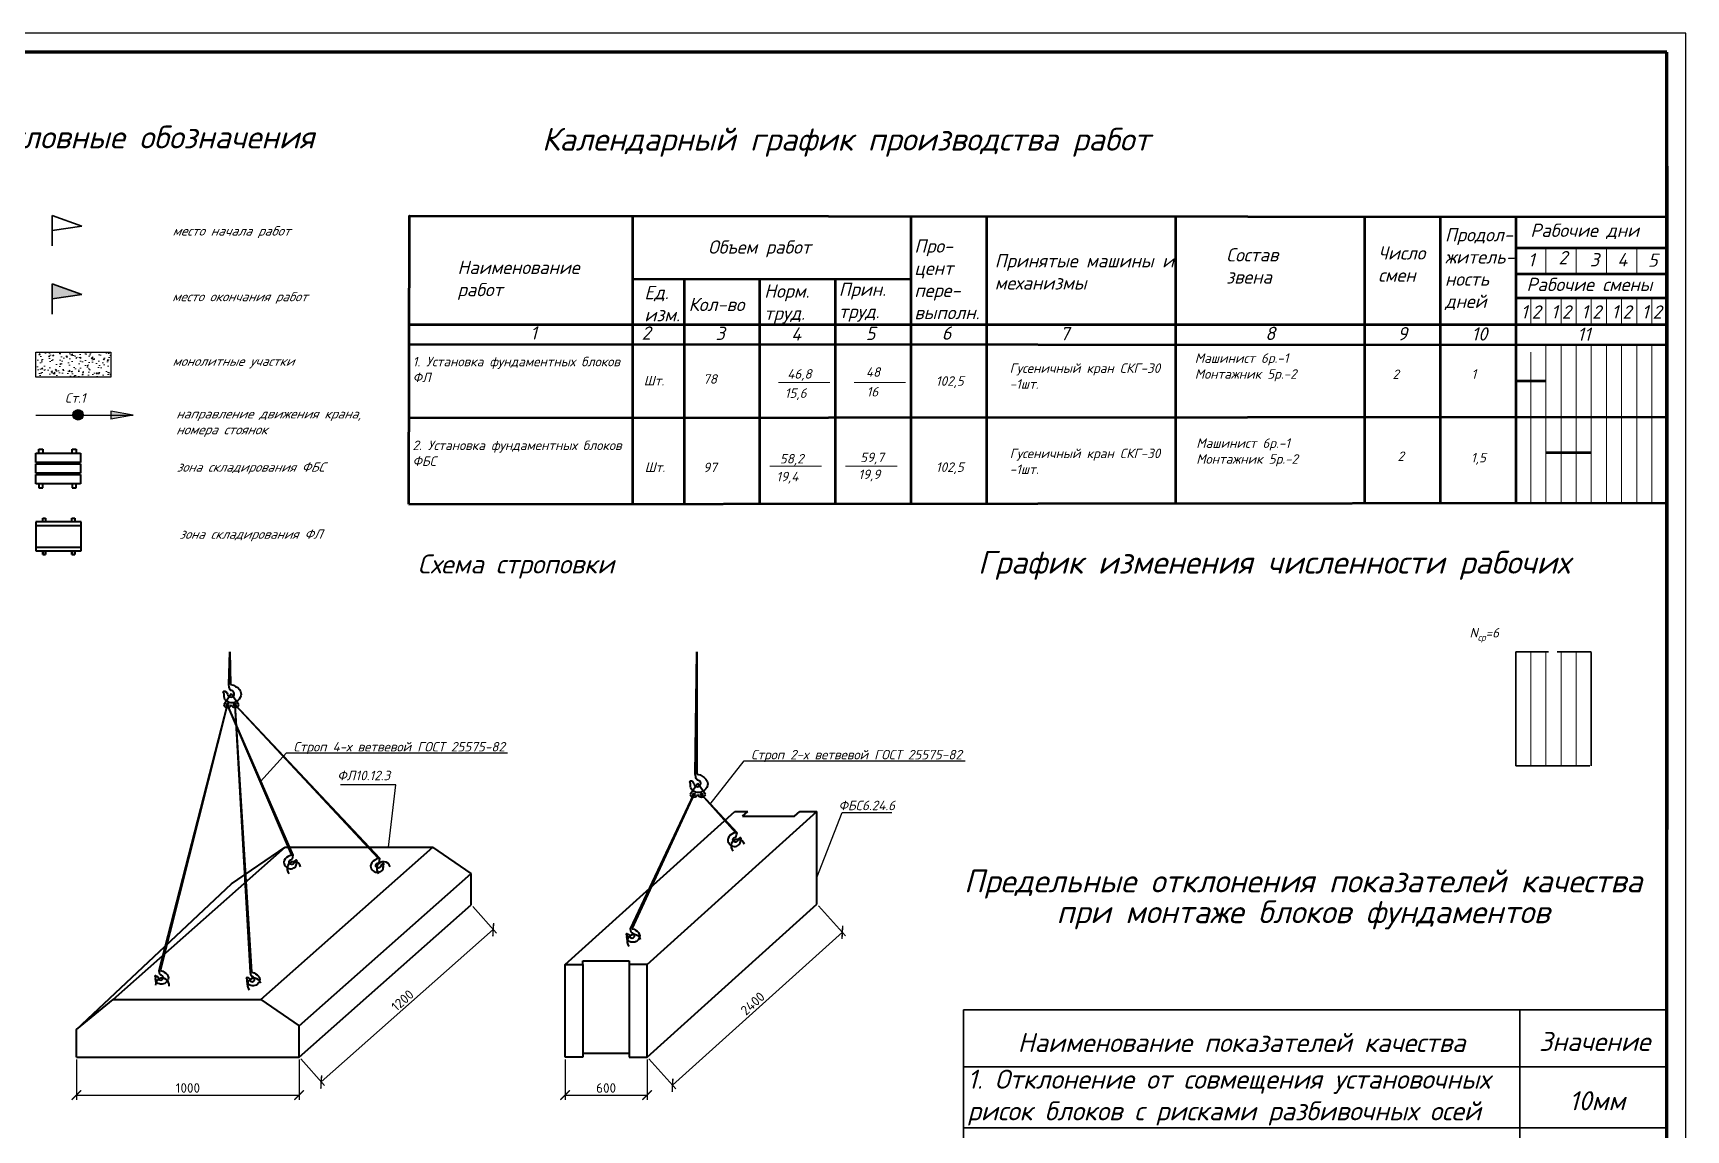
# Model space of a CAD drawing. Header units: millimetres. Extents: x 302528 to 620428, y -80391 to 59551.
# Drawn here: x 483366 to 526839, y 30695 to 59551 of the extents above; entities that cross this region are included whole.
import ezdxf
from ezdxf.enums import TextEntityAlignment as Align

# ---------------------------------------------------------------- set-up
doc = ezdxf.new("R2010")
doc.units = ezdxf.units.MM
doc.header["$MEASUREMENT"] = 0
doc.linetypes.add('ACAD_ISO02W100', pattern=[15, 12, -3])
for name, color, linetype in [('1текст-мое', 2, 'Continuous'), ('1формат-мое', 5, 'Continuous'), ('Layer1', 7, 'Continuous'), ('РАМКА', 7, 'Continuous'), ('Рамка и штамп', 194, 'Continuous')]:
    doc.layers.add(name, color=color, linetype=linetype)
doc.layers.add('PDF _0', color=7, linetype='Continuous', true_color=0xffffff)
for name, color, linetype, lineweight in [('водка', 7, 'Continuous', 50), ('Перегородки', 114, 'Continuous', 30), ('С_ростверк', 152, 'Continuous', 50), ('Слой1', 7, 'Continuous', 20), ('Эксковатор', 1, 'Continuous', 30)]:
    doc.layers.add(name, color=color, linetype=linetype, lineweight=lineweight)
doc.styles.add('ISOCPEUR', font='isocpeur.ttf')
doc.styles.get("Standard").update_dxf_attribs({"font": 'isocpeui.ttf', "height": 300})
doc.styles.add('Италик', font='isocpeui.ttf')
doc.dimstyles.new('1-100', dxfattribs={"dimscale": 100, "dimtxt": 3, "dimasz": 2.5, "dimexe": 1.25, "dimexo": 0.625, "dimtad": 1, "dimdec": 0, "dimrnd": 5, "dimtxsty": 'Standard', "dimblk": 'ARCHTICK', "dimcen": 2.5, "dimadec": 0, "dimazin": 0, "dimtfac": 1, "dimtdec": 0, "dimtmove": 1, "dimatfit": 2, "dimfxl": 1, "dimarcsym": 0})

# ---------------------------------------------------------------- blocks, each defined once
blk = doc.blocks.new('_ArchTick')
at = {"color": 0, "const_width": 0.15}
blk.add_lwpolyline([(-0.5, -0.5), (0.5, 0.5)], dxfattribs=at)
blk = doc.blocks.new('*D344')
at = {"color": 0, "linetype": 'ByBlock', "lineweight": -2, "transparency": 16777216}
for p, q in [((484510, 32549), (484510, 31487)), ((490366, 32549), (490366, 31487)), ((484510, 31612), (490366, 31612))]:
    blk.add_line(p, q, dxfattribs=at)
at = {"layer": 'Defpoints', "color": 0, "linetype": 'ByBlock', "lineweight": 9, "transparency": 16777216}
for p in [(484510, 32612), (490366, 32612), (490366, 31612)]:
    blk.add_point(p, dxfattribs=at)
at = {"color": 0, "linetype": 'ByBlock', "lineweight": -2, "transparency": 16777216, "xscale": 250, "yscale": 250, "zscale": 250, "rotation": 180}
blk.add_blockref('_ArchTick', (484510, 31612), dxfattribs=at)
at = {"color": 0, "linetype": 'ByBlock', "lineweight": -2, "transparency": 16777216, "xscale": 250, "yscale": 250, "zscale": 250}
blk.add_blockref('_ArchTick', (490366, 31612), dxfattribs=at)
at = {"color": 0, "linetype": 'ByBlock', "lineweight": 9, "transparency": 16777216, "insert": (487438, 31800), "char_height": 300, "attachment_point": 5, "style": 'Италик'}
blk.add_mtext('{\\fISOCPEUR|b0|i0|c204|p34;\\H0.83333x;1000}', dxfattribs=at)
blk = doc.blocks.new('*D345')
at = {"color": 0, "linetype": 'ByBlock', "lineweight": -2, "transparency": 16777216}
for p, q in [((494931, 36573), (495552, 35873)), ((490945, 31958), (495469, 35966)), ((490408, 32565), (491028, 31865))]:
    blk.add_line(p, q, dxfattribs=at)
at = {"layer": 'Defpoints', "color": 0, "linetype": 'ByBlock', "lineweight": 9, "transparency": 16777216}
for p in [(494890, 36620), (495469, 35966), (490366, 32612)]:
    blk.add_point(p, dxfattribs=at)
at = {"color": 0, "linetype": 'ByBlock', "lineweight": -2, "transparency": 16777216, "xscale": 250, "yscale": 250, "zscale": 250}
for p, rotation in [((495469, 35966), 41.5417763354136), ((490945, 31958), 221.5417763354136)]:
    blk.add_blockref('_ArchTick', p, dxfattribs=dict(at, rotation=rotation))
at = {"color": 0, "linetype": 'ByBlock', "lineweight": 9, "transparency": 16777216, "insert": (493083, 34103), "char_height": 300, "width": 73704.55, "attachment_point": 5, "rotation": 41.5418, "style": 'Италик'}
blk.add_mtext('{\\fISOCPEUR|b0|i0|c204|p34;\\H0.83333x;1200}', dxfattribs=at)
blk = doc.blocks.new('*D346')
at = {"color": 0, "linetype": 'ByBlock', "lineweight": -2, "transparency": 16777216}
for p, q in [((497359, 32549), (497359, 31487)), ((499516, 32549), (499516, 31487)), ((497359, 31612), (499516, 31612))]:
    blk.add_line(p, q, dxfattribs=at)
at = {"layer": 'Defpoints', "color": 0, "linetype": 'ByBlock', "lineweight": 9, "transparency": 16777216}
for p in [(497359, 32612), (499516, 32612), (499516, 31612)]:
    blk.add_point(p, dxfattribs=at)
at = {"color": 0, "linetype": 'ByBlock', "lineweight": -2, "transparency": 16777216, "xscale": 250, "yscale": 250, "zscale": 250, "rotation": 180}
blk.add_blockref('_ArchTick', (497359, 31612), dxfattribs=at)
at = {"color": 0, "linetype": 'ByBlock', "lineweight": -2, "transparency": 16777216, "xscale": 250, "yscale": 250, "zscale": 250}
blk.add_blockref('_ArchTick', (499516, 31612), dxfattribs=at)
at = {"color": 0, "linetype": 'ByBlock', "lineweight": 9, "transparency": 16777216, "insert": (498438, 31799), "char_height": 300, "attachment_point": 5, "style": 'Италик'}
blk.add_mtext('{\\fISOCPEUR|b0|i0|c204|p34;\\H0.83333x;600}', dxfattribs=at)
blk = doc.blocks.new('*D348')
at = {"color": 0, "linetype": 'ByBlock', "lineweight": -2, "transparency": 16777216}
for p, q in [((504024, 36591), (504735, 35802)), ((500185, 31869), (504651, 35895)), ((499558, 32565), (500269, 31776))]:
    blk.add_line(p, q, dxfattribs=at)
at = {"layer": 'Defpoints', "color": 0, "linetype": 'ByBlock', "lineweight": 9, "transparency": 16777216}
for p in [(503982, 36637), (504651, 35895), (499516, 32612)]:
    blk.add_point(p, dxfattribs=at)
at = {"color": 0, "linetype": 'ByBlock', "lineweight": -2, "transparency": 16777216, "xscale": 250, "yscale": 250, "zscale": 250}
for p, rotation in [((504651, 35895), 42.03102387549054), ((500185, 31869), 222.0310238754906)]:
    blk.add_blockref('_ArchTick', p, dxfattribs=dict(at, rotation=rotation))
at = {"color": 0, "linetype": 'ByBlock', "lineweight": 9, "transparency": 16777216, "insert": (502293, 34021), "char_height": 300, "attachment_point": 5, "rotation": 42.031, "style": 'Италик'}
blk.add_mtext('{\\fISOCPEUR|b0|i0|c204|p34;\\H0.83333x;2400}', dxfattribs=at)

msp = doc.modelspace()

# ---------------------------------------------------------------- hatches: boundary and pattern name
at = {"lineweight": 9, "true_color": 0x2776bb}
h = msp.add_hatch(dxfattribs=at)
h.set_pattern_fill('AR-CONC', color=152, scale=50)
h.set_pattern_definition([(50, (-10028.42, 48756.42), (358.6301, -31.37607), [37.5, -412.5]), (355, (-10028.42, 48756.42), (-69.37567, 376.09607), [30, -330]), (100.451444, (-9998.54, 48753.8), (289.25442, 344.72), [31.8701, -350.57106]), (46.1842, (-10028.42, 48856.4), (533.62067, -82.75964), [56.25, -618.75]), (96.63564, (-9983.96, 48849.5), (467.331, 487.0593), [47.8052, -525.8569]), (351.18416, (-10028.4, 48856.4), (467.331, 487.0593), [45, -495]), (21, (-9978.42, 48831.42), (298.45353, -201.30945), [37.5, -412.5]), (326, (-9978.42, 48831.42), (121.65767, 362.57502), [30, -330]), (71.451445, (-9953.55, 48814.64), (420.1112, 161.26558), [31.8701, -350.57106]), (37.5, (-10028.42, 48756.42), (6.079928, 166.446927), [0, -326, 0, -335, 0, -331.25]), (7.5, (-10028.42, 48756.42), (131.53477, 197.205856), [0, -191, 0, -318.5, 0, -126.25]), (327.5, (-10139.92, 48756.42), (266.911218, -11.277436), [0, -125, 0, -390, 0, -517.5]), (317.5, (-10189.92, 48756.42), (291.59308, 50.05249), [0, -162.5, 0, -259, 0, -367.5])])
h.paths.add_polyline_path([(485409.684, 50501.678), (485409.684, 51159.176), (483435.697, 51159.176), (483435.697, 50501.678)])
h = msp.add_hatch(color=7)
h.paths.add_polyline_path([(486000.942, 49501.678), (485410.058, 49501.678), (485410.058, 49397.489)])
h.paths.add_polyline_path([(485410.058, 49605.867), (485410.058, 49501.678), (486000.942, 49501.678)])
at = {"layer": 'Перегородки', "linetype": 'ByBlock', "ltscale": 10}
msp.add_hatch(color=256, dxfattribs=at).paths.add_polyline_path([(484647.452, 52669.342), (483865.591, 52957.559), (483865.591, 52558.368)])
at = {"layer": 'С_ростверк', "ltscale": 1000}
h = msp.add_hatch(color=7, dxfattribs=at)
h.paths.add_polyline_path([(484551.175, 49644.617), (484551.175, 49507.598), (484688.194, 49507.598, 0.414213562)])
h.paths.add_polyline_path([(484551.175, 49507.598), (484551.175, 49644.617, 0.414213562), (484414.156, 49507.598)])
h.paths.add_polyline_path([(484551.175, 49507.598), (484414.156, 49507.598, 0.414213562), (484551.175, 49370.579)])
h.paths.add_polyline_path([(484688.194, 49507.598), (484551.175, 49507.598), (484551.175, 49370.579, 0.414213562)])

# ---------------------------------------------------------------- linework, layer by layer
msp.add_line((526369.198, 38596.4), (526369.198, 56049.672))
at = {"color": 7}
for p, q in [((486000.942, 49501.678), (485410.058, 49605.867)), ((485410.058, 49605.867), (485410.058, 49397.489)), ((483435.697, 49501.678), (486000.942, 49501.678)), ((486000.942, 49501.678), (485410.058, 49397.489))]:
    msp.add_line(p, q, dxfattribs=at)
at = {"color": 0, "lineweight": 35}
for p, q in [((483435.697, 48501.678), (484609.659, 48501.678)), ((483435.697, 48253.997), (483435.697, 48501.678)), ((483519.313, 48501.678), (483519.313, 48608.783)), ((483519.313, 48608.783), (483626.341, 48608.783)), ((483626.341, 48608.783), (483626.341, 48501.678)), ((484395.603, 48501.678), (484395.603, 48608.783)), ((484395.603, 48608.783), (484495.942, 48608.783)), ((484495.942, 48608.783), (484495.942, 48501.678)), ((484609.659, 48501.678), (484609.659, 48253.997)), ((484609.659, 48253.997), (483435.697, 48253.997)), ((483435.697, 48221.497), (484609.659, 48221.497)), ((483435.697, 47973.817), (483435.697, 48221.497)), ((484609.659, 47973.817), (483435.697, 47973.817)), ((483435.697, 47941.317), (484609.659, 47941.317)), ((483435.697, 47693.636), (483435.697, 47941.317)), ((484609.659, 48221.497), (484609.659, 47973.817)), ((484609.659, 47941.317), (484609.659, 47693.636)), ((484609.659, 47693.636), (483435.697, 47693.636)), ((483519.313, 47693.636), (483519.313, 47586.531)), ((483519.313, 47586.531), (483626.341, 47586.531)), ((483626.341, 47586.531), (483626.341, 47693.636)), ((484395.603, 47693.636), (484395.603, 47586.531)), ((484395.603, 47586.531), (484495.942, 47586.531)), ((484495.942, 47586.531), (484495.942, 47693.636)), ((484633.667, 46693.636), (483435.697, 46693.636)), ((483435.697, 46693.636), (483435.697, 45928.708)), ((483435.697, 46599.697), (484633.667, 46599.697)), ((483619.915, 46693.636), (483619.915, 46792.551)), ((483619.915, 46792.551), (483696.935, 46792.551)), ((483696.935, 46792.551), (483696.935, 46693.636)), ((484385.048, 46693.636), (484385.048, 46792.551)), ((484385.048, 46792.551), (484466.915, 46792.551)), ((484466.915, 46792.551), (484466.915, 46693.636)), ((484633.667, 45928.708), (484633.667, 46693.636)), ((483435.697, 46023.708), (484633.667, 46023.708)), ((483435.697, 45928.708), (484633.667, 45928.708)), ((483619.915, 45829.793), (483619.915, 45928.708)), ((483619.915, 45928.708), (483696.935, 45928.708)), ((483619.915, 45928.708), (483619.915, 45829.793)), ((483619.915, 45829.793), (483696.935, 45829.793)), ((483696.935, 45928.708), (483696.935, 45829.793)), ((483696.935, 45829.793), (483696.935, 45928.708)), ((484385.048, 45829.793), (484385.048, 45928.708)), ((484385.048, 45928.708), (484466.915, 45928.708)), ((484385.048, 45928.708), (484385.048, 45829.793)), ((484385.048, 45829.793), (484466.915, 45829.793)), ((484466.915, 45928.708), (484466.915, 45829.793)), ((484466.915, 45829.793), (484466.915, 45928.708)), ((488510.923, 42417.16), (488545.241, 43273.452)), ((488545.241, 43273.452), (488556.39, 42417.16)), ((500780.195, 40056.634), (500821.93, 43273.452)), ((500821.93, 43273.452), (500825.663, 40056.634)), ((486680.051, 34886.334), (488479.366, 41881.01)), ((486713.73, 34886.334), (488479.366, 41881.01)), ((488579.429, 42168.195), (488379.366, 41881.01)), ((490173.732, 37924.374), (488479.366, 41881.01)), ((490207.412, 37924.374), (488479.366, 41881.01)), ((488779.366, 41881.01), (488579.429, 42168.195)), ((489085.667, 34842.698), (488679.429, 41881.01)), ((489119.347, 34842.698), (488679.429, 41881.01)), ((492454.318, 37831.851), (488679.429, 41881.01)), ((488679.429, 41881.01), (492487.997, 37831.851)), ((500848.702, 39807.669), (500648.638, 39520.485)), ((501048.638, 39520.485), (500848.702, 39807.669)), ((499076.48, 35990.113), (500748.638, 39520.485)), ((500748.638, 39520.485), (499110.159, 35990.113)), ((501847.846, 38512.609), (500948.702, 39520.485)), ((500948.702, 39520.485), (501881.525, 38512.609)), ((497359.246, 35047.513), (501825.311, 39073.157)), ((499516.076, 35047.513), (503982.141, 39073.157)), ((501825.311, 39073.157), (502162.656, 39073.157)), ((502024.715, 38948.819), (502162.656, 39073.157)), ((502024.715, 38948.819), (503393.338, 38948.819)), ((503393.338, 38948.819), (503531.279, 39073.157)), ((503531.279, 39073.157), (503982.141, 39073.157)), ((503982.141, 36637.404), (503982.141, 39073.157)), ((485475.027, 34125.525), (489998.429, 38133.376)), ((488583.902, 37168.203), (489998.429, 38133.376)), ((489356.422, 34125.525), (493879.823, 38133.376)), ((489998.429, 38133.376), (493879.823, 38133.376)), ((494889.766, 37438.166), (493879.823, 38133.376)), ((490366.365, 33430.315), (494889.766, 37438.166)), ((494889.766, 36619.612), (494889.766, 37438.166)), ((484509.97, 33340.61), (488583.902, 37168.203)), ((490366.365, 32611.761), (494889.766, 36619.612)), ((499516.076, 32611.761), (503982.141, 36637.404)), ((497359.246, 32611.761), (497359.246, 35047.513)), ((497359.246, 35047.513), (497829.922, 35047.513)), ((497829.922, 35047.513), (497829.922, 35144.623)), ((497829.922, 35144.623), (499047.629, 35144.623)), ((497829.922, 35047.513), (497829.922, 32611.761)), ((499047.629, 35144.623), (499047.629, 32611.761)), ((499516.076, 35047.513), (499047.629, 35047.513)), ((499516.076, 32611.761), (499516.076, 35047.513)), ((484509.97, 33340.61), (485475.027, 34125.525)), ((485475.027, 34125.525), (489356.422, 34125.525)), ((489356.422, 34125.525), (490366.365, 33430.315)), ((484509.97, 32611.761), (484509.97, 33340.61)), ((490366.365, 32611.761), (490366.365, 33430.315)), ((484509.97, 32611.761), (490366.365, 32611.761)), ((497829.922, 32611.761), (497359.246, 32611.761)), ((499047.629, 32710.213), (497829.922, 32710.213)), ((499047.629, 32611.761), (499516.076, 32611.761))]:
    msp.add_line(p, q, dxfattribs=at)
msp.add_lwpolyline([(483435.697, 51159.176), (485409.684, 51159.176), (485409.684, 50501.678), (483435.697, 50501.678)], close=True)
for points in [[(489344.533, 39860.696), (490035.724, 40616.389), (495844.686, 40616.389)], [(501173.498, 39268.504), (502071.483, 40408.388), (507880.444, 40408.388)], [(492714.422, 38133.376), (492910.618, 39775.928), (491448.068, 39775.928)], [(503982.141, 37334.011), (504643.367, 39048.132), (505952.309, 39048.132)]]:
    msp.add_lwpolyline(points)
for centre in [(488479.366, 41881.01), (488679.429, 41881.01), (500748.638, 39520.485), (500948.702, 39520.485)]:
    msp.add_circle(centre, 30, dxfattribs=at)
for centre, radius, start, end in [((488479.397, 41917.419), 106.451, 200, 340), ((488679.397, 41917.396), 106.384, 200, 340), ((500748.67, 39556.893), 106.451, 200, 340), ((500948.67, 39556.87), 106.384, 200, 340), ((501903.411, 38159.605), 181.226, 15.7994811, 224.5097916), ((490229.297, 37571.371), 181.226, 15.7994811, 224.5097916), ((492584.646, 37571.371), 181.226, 15.7994811, 224.5097916), ((499172.08, 35654.617), 181.226, 15.7994811, 224.5097916), ((486765.095, 34509.149), 178.999, 350.6511404, 180.7184884), ((489181.268, 34507.202), 181.226, 15.7994811, 224.5097916)]:
    msp.add_arc(centre, radius, start, end, dxfattribs=at)
at = {"layer": '1формат-мое', "color": 0, "lineweight": 30}
for p, q in [((507838.525, 33852.762), (507838.525, 22752.762)), ((522472.787, 33852.762), (522472.787, 22752.762)), ((507838.525, 32352.762), (526338.525, 32352.762)), ((507838.525, 30752.762), (526338.525, 30752.762))]:
    msp.add_line(p, q, dxfattribs=at)
msp.add_lwpolyline([(507838.525, 33852.762), (526338.525, 33852.762)], dxfattribs=at)
at = {"layer": 'Layer1', "color": 7, "ltscale": 0.3}
msp.add_circle((484551.175, 49507.598), 137.019, dxfattribs=at)
at = {"layer": 'PDF _0', "color": 7, "lineweight": 35}
for points in [[(488556.39, 42417.16), (488639.468, 42397.994), (488692.773, 42365.139, -0.269576878), (488841.638, 42162.668, -0.420828027), (488567.67, 41932.873, -0.184202132), (488412.143, 42020.54, -0.140359365), (488390.922, 42167.882), (488369.544, 42219.867, -0.509803255), (488413.995, 42238.075), (488450.382, 42212.806, -0.152036928), (488480.735, 42158.877, 2.185043585), (488569.015, 42259.065, -0.159524596), (488525.328, 42341.839), (488510.923, 42417.16)], [(500825.663, 40056.634), (500908.741, 40037.468), (500962.045, 40004.613, -0.269576878), (501110.91, 39802.143, -0.420828027), (500836.942, 39572.348, -0.184202132), (500681.416, 39660.014, -0.140359365), (500660.195, 39807.356), (500638.817, 39859.341, -0.509803255), (500683.267, 39877.549), (500719.654, 39852.281, -0.152036928), (500750.008, 39798.352, 2.185043585), (500838.287, 39898.54, -0.159524596), (500794.6, 39981.314), (500780.195, 40056.634)], [(501847.846, 38512.609), (501786.307, 38498.412), (501746.822, 38474.075, 0.269576878), (501636.551, 38324.096, 0.420828027), (501839.49, 38153.878, 0.184202132), (501954.695, 38218.816, 0.140359365), (501970.415, 38327.958), (501986.25, 38366.466, 0.509803255), (501953.324, 38379.953), (501926.371, 38361.236, 0.152036928), (501903.886, 38321.288, -2.185043585), (501838.494, 38395.502, 0.159524596), (501870.855, 38456.816), (501881.525, 38512.609)], [(490173.732, 37924.374), (490112.193, 37910.177), (490072.708, 37885.84, 0.269576878), (489962.438, 37735.862, 0.420828027), (490165.377, 37565.643, 0.184202132), (490280.582, 37630.582, 0.140359365), (490296.301, 37739.724), (490312.137, 37778.231, 0.509803255), (490279.21, 37791.719), (490252.257, 37773.001, 0.152036928), (490229.773, 37733.054, -2.185043585), (490164.381, 37807.267, 0.159524596), (490196.742, 37868.581), (490207.412, 37924.374)], [(492454.318, 37831.851), (492392.778, 37817.654), (492353.294, 37793.317, 0.269576878), (492243.023, 37643.338, 0.420828027), (492445.962, 37473.12, 0.184202132), (492561.167, 37538.058, 0.140359365), (492576.886, 37647.2), (492592.722, 37685.708, 0.509803255), (492559.796, 37699.195), (492532.843, 37680.478, 0.152036928), (492510.358, 37640.53, -2.185043585), (492444.966, 37714.744, 0.159524596), (492477.327, 37776.058), (492487.997, 37831.851)], [(499110.159, 35990.113), (499171.699, 35975.916), (499211.184, 35951.579, -0.269576878), (499321.454, 35801.6, -0.420828027), (499118.515, 35631.382, -0.184202132), (499003.31, 35696.32, -0.140359365), (498987.591, 35805.462), (498971.755, 35843.97, -0.509803255), (499004.681, 35857.457), (499031.634, 35838.74, -0.152036928), (499054.119, 35798.792, 2.185043585), (499119.511, 35873.006, -0.159524596), (499087.15, 35934.32), (499076.48, 35990.113)], [(486713.73, 34886.334), (486775.269, 34872.137), (486814.754, 34847.8, -0.269576878), (486925.025, 34697.822, -0.420828027), (486722.086, 34527.603, -0.184202132), (486606.881, 34592.542, -0.140359365), (486591.161, 34701.684), (486575.326, 34740.191, -0.509803255), (486608.252, 34753.679), (486635.205, 34734.961, -0.152036928), (486657.69, 34695.014, 2.185043585), (486723.082, 34769.227, -0.159524596), (486690.721, 34830.541), (486680.051, 34886.334)], [(489119.347, 34842.698), (489180.886, 34828.501), (489220.371, 34804.164, -0.269576878), (489330.642, 34654.186, -0.420828027), (489127.702, 34483.967, -0.184202132), (489012.498, 34548.906, -0.140359365), (488996.778, 34658.048), (488980.943, 34696.555, -0.509803255), (489013.869, 34710.043), (489040.822, 34691.325, -0.152036928), (489063.306, 34651.378, 2.185043585), (489128.699, 34725.591, -0.159524596), (489096.338, 34786.905), (489085.667, 34842.698)]]:
    msp.add_lwpolyline(points, format="xyb", dxfattribs=at)
at = {"layer": 'водка', "lineweight": 20}
for p, q in [((502969.093, 50354.565), (504322.776, 50354.565)), ((504957.711, 50354.565), (506311.393, 50354.565)), ((502746.539, 48159.79), (504100.221, 48159.79)), ((504735.157, 48159.79), (506088.839, 48159.79))]:
    msp.add_line(p, q, dxfattribs=at)
at = {"layer": 'водка'}
for points in [[(493248.496, 47156.239), (493268.211, 54746.575), (526338.525, 54713.631)], [(499131.209, 54703.495), (499131.209, 47160.792)], [(506452.349, 54703.495), (506452.349, 47176.454)], [(508440.966, 54703.495), (508440.966, 47167.999)], [(513412.51, 54703.495), (513412.51, 47171.847)], [(518384.054, 54703.495), (518384.054, 47175.696)], [(520372.672, 54703.495), (520372.672, 47177.235)], [(522361.29, 54703.495), (522361.29, 47178.775)], [(522400.083, 53899.108), (526338.525, 53898.959)], [(499140.524, 53077.984), (506452.349, 53084.204)], [(500486.496, 53080.52), (500486.496, 47161.841)], [(502475.113, 53063.651), (502475.113, 47163.381)], [(504463.731, 53088.01), (504463.731, 47164.92)], [(522361.29, 53219.735), (526338.525, 53214.462)], [(522361.29, 52581.663), (526338.525, 52581.623)], [(493260.78, 51885.536), (526338.525, 51884.835)], [(526338.525, 51337.659), (493259.399, 51354.109)], [(493254.399, 49429.014), (526338.525, 49454.624)], [(493248.496, 47156.239), (526338.525, 47189.835)]]:
    msp.add_lwpolyline(points, dxfattribs=at)
at = {"layer": 'водка', "lineweight": 50}
for points in [[(523156.737, 50394.395), (522361.29, 50394.638)], [(524349.907, 48509.899), (523156.737, 48510.01)]]:
    msp.add_lwpolyline(points, dxfattribs=at)
at = {"layer": 'водка', "linetype": 'ACAD_ISO02W100', "lineweight": 30, "ltscale": 75}
msp.add_lwpolyline([(524349.907, 43274.348), (522361.29, 43274.707)], dxfattribs=at)
at = {"layer": 'водка', "lineweight": 30}
for points in [[(522361.29, 43273.125), (522361.29, 40273.125)], [(524312.615, 40272.856), (522361.29, 40273.125)]]:
    msp.add_lwpolyline(points, dxfattribs=at)
at = {"layer": 'РАМКА', "color": 0, "linetype": 'Continuous', "lineweight": 60}
for p, q in [((526338.525, 59048.262), (444738.525, 59048.262)), ((526338.525, 651.262), (526338.525, 59051.262))]:
    msp.add_line(p, q, dxfattribs=at)
at = {"layer": 'Рамка и штамп', "color": 7}
msp.add_lwpolyline([(442738.525, 151.262), (526838.525, 151.262), (526838.525, 59551.262), (442738.525, 59551.262)], close=True, dxfattribs=at)
at = {"layer": 'Слой1'}
for p, q in [((526369.198, 55055.363), (526369.198, 55683.213)), ((526369.198, 55055.363), (526369.198, 55683.213)), ((499131.209, 54703.495), (499131.209, 47265.822)), ((506452.349, 54703.495), (506452.349, 47176.454)), ((508440.966, 54703.495), (508440.966, 47265.822)), ((518384.054, 54703.495), (518384.054, 47175.696)), ((520372.672, 54703.495), (520372.672, 47265.822)), ((522361.29, 54703.495), (522361.29, 47376.874)), ((526369.198, 54688.904), (526369.198, 53694.596)), ((523156.737, 53899.108), (523156.737, 53214.462)), ((523952.184, 53899.108), (523952.184, 53214.462)), ((523952.184, 53899.108), (523952.184, 53214.462)), ((523952.184, 53899.108), (523952.184, 53214.462)), ((524747.631, 53899.108), (524747.631, 53214.462)), ((525543.078, 53899.108), (525543.078, 53214.462)), ((526338.525, 53899.108), (526338.525, 53214.462)), ((500486.496, 53080.52), (500486.496, 47265.822)), ((502475.113, 53063.651), (502475.113, 47265.822)), ((504463.731, 53088.01), (504463.731, 47265.822)), ((526369.198, 52700.287), (526369.198, 48723.051)), ((522759.013, 52581.663), (522759.013, 51884.835)), ((523156.737, 52581.663), (523156.737, 51884.835)), ((523554.46, 52581.663), (523554.46, 51884.835)), ((523952.184, 52581.663), (523952.184, 51884.835)), ((523952.184, 52581.663), (523952.184, 51884.835)), ((523952.184, 52581.663), (523952.184, 51884.835)), ((524349.907, 52581.663), (524349.907, 51884.835)), ((524747.631, 52581.663), (524747.631, 51884.835)), ((525145.354, 52581.663), (525145.354, 51884.835)), ((525543.078, 52581.663), (525543.078, 51884.835)), ((525940.801, 52581.663), (525940.801, 51884.835)), ((526338.525, 52581.663), (526338.525, 51884.835)), ((493268.211, 51354.109), (502216.99, 51354.109)), ((500486.496, 51354.109), (508440.966, 51354.109)), ((523156.737, 51354.109), (523156.737, 47179.083)), ((523554.46, 51354.109), (523554.46, 47179.083)), ((523952.184, 51354.109), (523952.184, 47179.083)), ((523952.184, 51354.109), (523952.184, 47179.083)), ((523952.184, 51354.109), (523952.184, 47179.083)), ((524349.907, 51354.109), (524349.907, 47179.083)), ((524747.631, 51354.109), (524747.631, 47179.083)), ((525145.354, 51354.109), (525145.354, 47179.083)), ((525543.078, 51354.109), (525543.078, 47179.083)), ((525940.801, 51354.109), (525940.801, 47179.083)), ((526338.525, 51354.109), (526338.525, 47179.083)), ((522759.013, 51156.318), (522759.013, 47179.083)), ((526369.198, 48723.051), (526369.198, 38596.4)), ((522759.013, 43274.635), (522759.013, 40273.712)), ((523156.737, 43274.563), (523156.737, 40273.681)), ((523554.46, 43274.492), (523554.46, 40273.65)), ((523952.184, 43274.42), (523952.184, 40273.62)), ((524349.907, 43274.348), (524349.907, 40273.589))]:
    msp.add_line(p, q, dxfattribs=at)
at = {"layer": 'Слой1', "lineweight": 30}
msp.add_line((524349.907, 43253.332), (524349.907, 40273.589), dxfattribs=at)
at = {"layer": 'Эксковатор', "linetype": 'ByBlock'}
for p, q in [((483865.591, 54755.942), (483865.591, 53957.559)), ((483865.591, 54755.942), (484647.452, 54467.725)), ((484647.452, 54467.725), (483865.591, 54356.751)), ((483865.591, 52957.559), (483865.591, 52159.176)), ((483865.591, 52957.559), (484647.452, 52669.342)), ((484647.452, 52669.342), (483865.591, 52558.368))]:
    msp.add_line(p, q, dxfattribs=at)

# ---------------------------------------------------------------- texts
at = {"color": 250, "linetype": 'Continuous', "lineweight": -3, "insert": (486591.071, 56815.888), "char_height": 600, "width": 12051.08742, "attachment_point": 5, "style": 'Италик'}
msp.add_mtext('{\\C256;Условные обозначения}', dxfattribs=at)
at = {"color": 0, "char_height": 500, "attachment_point": 1, "style": 'Италик'}
for s, insert, width in [('{\\Q-2.77556E-015;Наименование показателей качества}', (509262.696, 33246.574), 12540), ('{\\Q10; }Значение', (522655.427, 33273.649), 3340), ('10мм', (523763.136, 31713.552), 3340)]:
    msp.add_mtext(s, dxfattribs=dict(at, insert=insert, width=width))
at = {"layer": '1текст-мое', "color": 0, "style": 'Италик'}
for s, height, p in [('Схема строповки', 500, (496065.768, 45334.398)), ('Предельные отклонения показателей качества', 600, (516770.019, 36944.883)), ('при монтаже блоков фундаментов', 600, (516770.019, 36134.904))]:
    msp.add_text(s, height=height, dxfattribs=at).set_placement(p, align=Align.CENTER)
for s, p in [('Строп 4-х ветвевой ГОСТ 25575-82 ', (490213.879, 40651.499)), ('Строп 2-х ветвевой ГОСТ 25575-82 ', (502249.637, 40443.498)), ('ФЛ10.12.3', (491368.166, 39894.762)), ('ФБС6.24.6', (504549.738, 39106.874))]:
    msp.add_text(s, height=250, dxfattribs=at).set_placement(p)
at = {"layer": '1текст-мое', "color": 0, "attachment_point": 1, "style": 'Италик'}
for s, insert, char_height, width in [('{\\Q10;место начала работ}', (487029.844, 54472.915), 250, 7479.29997), ('{\\H0.98x;\\Q10;место окончания работ}', (487021.428, 52740.285), 250, 8933.62145), ('{\\H0.98x;\\Q10;монолитные участки}', (487029.221, 51041.263), 250, 7162.17303), ('Ст.1', (484205.791, 50076.176), 250, 19248.27616), ('{\\Q10;направление движения крана, \\Pномера стоянок}', (487126.746, 49661.288), 250, 10357.43343), ('{\\H0.98x;\\Q10;зона складирования ФБС}', (487140.657, 48256.454), 250, 7162.17303), ('{\\H0.98x;\\Q10;зона складирования ФЛ}', (487211.237, 46491.699), 250, 7162.17303), ('1. Отклонение от совмещения установочных \\Pрисок блоков с рисками разбивочных осей', (507941.49, 32280.706), 500, 17018.07888)]:
    msp.add_mtext(s, dxfattribs=dict(at, insert=insert, char_height=char_height, width=width))
at = {"layer": 'Слой1', "attachment_point": 1, "style": 'Италик'}
for s, insert, char_height, width in [('Календарный график производства работ', (496749.525, 57058.606), 600, 17525.9984), ('{\\fISOCPEUR|b0|i1|c204|p34;Продол-\\Pжитель-\\Pность\\Pдней}', (520501.328, 54420.69), 350, 1988.61782), ('{\\fISOCPEUR|b0|i1|c204|p34;Рабочие дни}', (522745.887, 54537.337), 350, 5752.84493), ('{\\fISOCPEUR|b0|i1|c204|p34;Объем работ}', (501120.784, 54097.614), 350, 5752.84493), ('{\\fISOCPEUR|b0|i1|c204|p34;Про-\\Pцент пере-\\Pвыполн.}', (506545.083, 54124.06), 350, 1988.61782), ('{\\fISOCPEUR|b0|i1|c204|p34;Число\\Pсмен}', (518744.352, 53941.87), 350, 1988.61782), ('{\\fISOCPEUR|b0|i1|c204|p34;Наименование \\Pработ}', (494529.208, 53561.182), 350, 1988.61782), ('{\\fISOCPEUR|b0|i1|c204|p34;Принятые машины и механизмы}', (508659.206, 53736.678), 350, 5752.84493), ('{\\fISOCPEUR|b0|i1|c204|p34;Состав\\Pзвена}', (514748.534, 53892.865), 350, 5752.84493), ('{\\fISOCPEUR|b0|i1|c204|p34;Рабочие смены}', (522643.818, 53112.668), 350, 5752.84493), ('{\\fISOCPEUR|b0|i1|c204|p34;Ед. \\Pизм.}', (499443.793, 52900.263), 350, 1988.61782), ('{\\fISOCPEUR|b0|i1|c204|p34;Норм.\\Pтруд.}', (502596.22, 52939.989), 350, 1988.61782), ('{\\fISOCPEUR|b0|i1|c204|p34;Прин.\\Pтруд.}', (504556.465, 52985.188), 350, 1988.61782), ('{\\fISOCPEUR|b0|i1|c204|p34;Кол-во}', (500607.603, 52586.426), 350, 1988.61782), ('{\\fISOCPEUR|b0|i1|c204|p34;1. }Установка фундаментных блоков\\PФЛ', (493349.158, 51033.948), 250, 6022.92227), ('{\\fISOCPEUR|b0|i1|c204|p34;Машинист 6р.-1\\PМонтажник 5р.-2}', (513920.772, 51123.988), 250, 4494.13921), ('{\\fISOCPEUR|b0|i1|c204|p34;Шт.}', (499428.012, 50531.156), 250, 1988.61782), ('{\\fISOCPEUR|b0|i1|c204|p34;78}', (500989.487, 50575.715), 250, 1988.61782), ('{\\fISOCPEUR|b0|i1|c204|p34;46,8}', (503201.121, 50709.498), 250, 1988.61782), ('{\\fISOCPEUR|b0|i1|c204|p34;48}', (505270.913, 50758.868), 250, 1988.61782), ('{\\fISOCPEUR|b0|i1|c204|p34;102,5}', (507110.108, 50522.668), 250, 1988.61782), ('{\\fISOCPEUR|b0|i1|c204|p34;Гусеничный кран СКГ-30\\H1x; -1шт.}', (509050.376, 50860.839), 250, 4494.13921), ('{\\fISOCPEUR|b0|i1|c204|p34;2}', (519119.751, 50699.454), 250, 1988.61782), ('{\\fISOCPEUR|b0|i1|c204|p34;1}', (521198.304, 50707.589), 250, 1988.61782), ('{\\fISOCPEUR|b0|i1|c204|p34;15,6}', (503136.362, 50203.559), 250, 1988.61782), ('{\\fISOCPEUR|b0|i1|c204|p34;16}', (505288.739, 50240.386), 250, 1988.61782), ('{\\fISOCPEUR|b0|i1|c204|p34;2. }Установка фундаментных блоков\\PФБС', (493346.154, 48830.746), 250, 5998.23215), ('{\\fISOCPEUR|b0|i1|c204|p34;Машинист 6р.-1\\PМонтажник 5р.-2}', (513959.209, 48888.164), 250, 4494.13921), ('{\\fISOCPEUR|b0|i1|c204|p34;Шт.}', (499453.53, 48255.336), 250, 1988.61782), ('{\\fISOCPEUR|b0|i1|c204|p34;58,2}', (503007.133, 48478.668), 250, 1988.61782), ('{\\fISOCPEUR|b0|i1|c204|p34;59,7}', (505119.083, 48512.669), 250, 1988.61782), ('{\\fISOCPEUR|b0|i1|c204|p34;102,5}', (507110.108, 48256.741), 250, 1988.61782), ('{\\fISOCPEUR|b0|i1|c204|p34;Гусеничный кран СКГ-30\\H1x; -1шт.}', (509052.139, 48618.32), 250, 4494.13921), ('{\\fISOCPEUR|b0|i1|c204|p34;2}', (519253.389, 48543.567), 250, 1988.61782), ('{\\fISOCPEUR|b0|i1|c204|p34;1,5}', (521185.196, 48506.91), 250, 1988.61782), ('{\\fISOCPEUR|b0|i1|c204|p34;97}', (500989.637, 48248.898), 250, 1988.61782), ('{\\fISOCPEUR|b0|i1|c204|p34;19,4}', (502913.808, 48008.784), 250, 1988.61782), ('{\\fISOCPEUR|b0|i1|c204|p34;19,9}', (505071.462, 48065.483), 250, 1988.61782), ('График изменения численности рабочих', (508216.664, 45929.395), 600, 20712.86913), ('\\A1;N{\\H0.7x;\\S^ ср;\\H1.42857x;=6}', (521146.83, 43900.419), 250, 1988.61782)]:
    msp.add_mtext(s, dxfattribs=dict(at, insert=insert, char_height=char_height, width=width))
at = {"layer": 'Слой1', "lineweight": -3, "char_height": 350, "width": 1988.61782, "attachment_point": 1}
for s, insert, style in [('{\\fISOCPEUR|b0|i1|c204|p34;1}', (522683.977, 53759.407), 'Италик'), ('{\\fISOCPEUR|b0|i1|c204|p34;2}', (523484.501, 53818.181), 'Италик'), ('{\\fISOCPEUR|b0|i1|c204|p34;3}', (524308.969, 53762.525), 'Италик'), ('{\\fISOCPEUR|b0|i1|c204|p34;4}', (525033.163, 53762.525), 'Италик'), ('{\\fISOCPEUR|b0|i1|c204|p34;5}', (525840.917, 53751.394), 'ISOCPEUR'), ('{\\fISOCPEUR|b0|i1|c204|p34;1}', (522496.969, 52393.387), 'Италик'), ('{\\fISOCPEUR|b0|i1|c204|p34;2}', (522780.437, 52387.108), 'Италик'), ('{\\fISOCPEUR|b0|i1|c204|p34;1}', (523292.416, 52393.387), 'Италик'), ('{\\fISOCPEUR|b0|i1|c204|p34;2}', (523575.884, 52387.108), 'Италик'), ('{\\fISOCPEUR|b0|i1|c204|p34;1}', (524087.863, 52393.387), 'Италик'), ('{\\fISOCPEUR|b0|i1|c204|p34;2}', (524371.331, 52387.108), 'Италик'), ('{\\fISOCPEUR|b0|i1|c204|p34;1}', (524883.31, 52393.387), 'Италик'), ('{\\fISOCPEUR|b0|i1|c204|p34;2}', (525166.778, 52387.108), 'Италик'), ('{\\fISOCPEUR|b0|i1|c204|p34;1}', (525678.757, 52393.387), 'ISOCPEUR'), ('{\\fISOCPEUR|b0|i1|c204|p34;2}', (525962.225, 52387.108), 'ISOCPEUR'), ('{\\fISOCPEUR|b0|i1|c204|p34;1}', (496443.404, 51837.095), 'Италик'), ('{\\fISOCPEUR|b0|i1|c204|p34;2}', (499371.799, 51833.582), 'Италик'), ('{\\fISOCPEUR|b0|i1|c204|p34;3}', (501314.145, 51826.775), 'Италик'), ('{\\fISOCPEUR|b0|i1|c204|p34;4}', (503304.603, 51810.811), 'Италик'), ('{\\fISOCPEUR|b0|i1|c204|p34;5}', (505265.279, 51824.376), 'Италик'), ('{\\fISOCPEUR|b0|i1|c204|p34;6}', (507265.972, 51833.286), 'Италик'), ('{\\fISOCPEUR|b0|i1|c204|p34;7}', (510375.401, 51819.662), 'Италик'), ('{\\fISOCPEUR|b0|i1|c204|p34;8}', (515772.722, 51825.313), 'Италик'), ('{\\fISOCPEUR|b0|i1|c204|p34;9}', (519251.089, 51817.262), 'Италик'), ('{\\fISOCPEUR|b0|i1|c204|p34;10}', (521200.013, 51811.153), 'Италик'), ('{\\fISOCPEUR|b0|i1|c204|p34;11}', (523980.9, 51803.14, -8202.034), 'Италик')]:
    msp.add_mtext(s, dxfattribs=dict(at, insert=insert, style=style))

# ---------------------------------------------------------------- dimensions: what is measured, and where the dimension line sits
at = {"color": 0, "linetype": 'ByBlock', "lineweight": 9}
for p1, p2, distance, text, picture, middle in [((490366.365, 32611.761), (494889.766, 36619.612), -872.962, '{\\fISOCPEUR|b0|i0|c204|p34;\\H0.83333x;1200}', '*D345', (493082.641, 34102.636)), ((499516.076, 32611.761), (503982.141, 36637.404), -999.623, '{\\fISOCPEUR|b0|i0|c204|p34;\\H0.83333x;2400}', '*D348', (502292.852, 34021.351)), ((484509.97, 32611.761), (490366.365, 32611.761), -999.551, '{\\fISOCPEUR|b0|i0|c204|p34;\\H0.83333x;1000}', '*D344', (487438.167, 31799.709)), ((497359.246, 32611.761), (499516.076, 32611.761), -1000, '{\\fISOCPEUR|b0|i0|c204|p34;\\H0.83333x;600}', '*D346', (498437.661, 31799.26))]:
    dim = msp.add_aligned_dim(p1=p1, p2=p2, distance=distance, text=text, dimstyle='1-100', override={"dimtxsty": 'Италик'}, dxfattribs=at)
    dim.commit()
    dim.dimension.update_dxf_attribs({"geometry": picture, "text_midpoint": middle})

doc.saveas('drawing.dxf')
